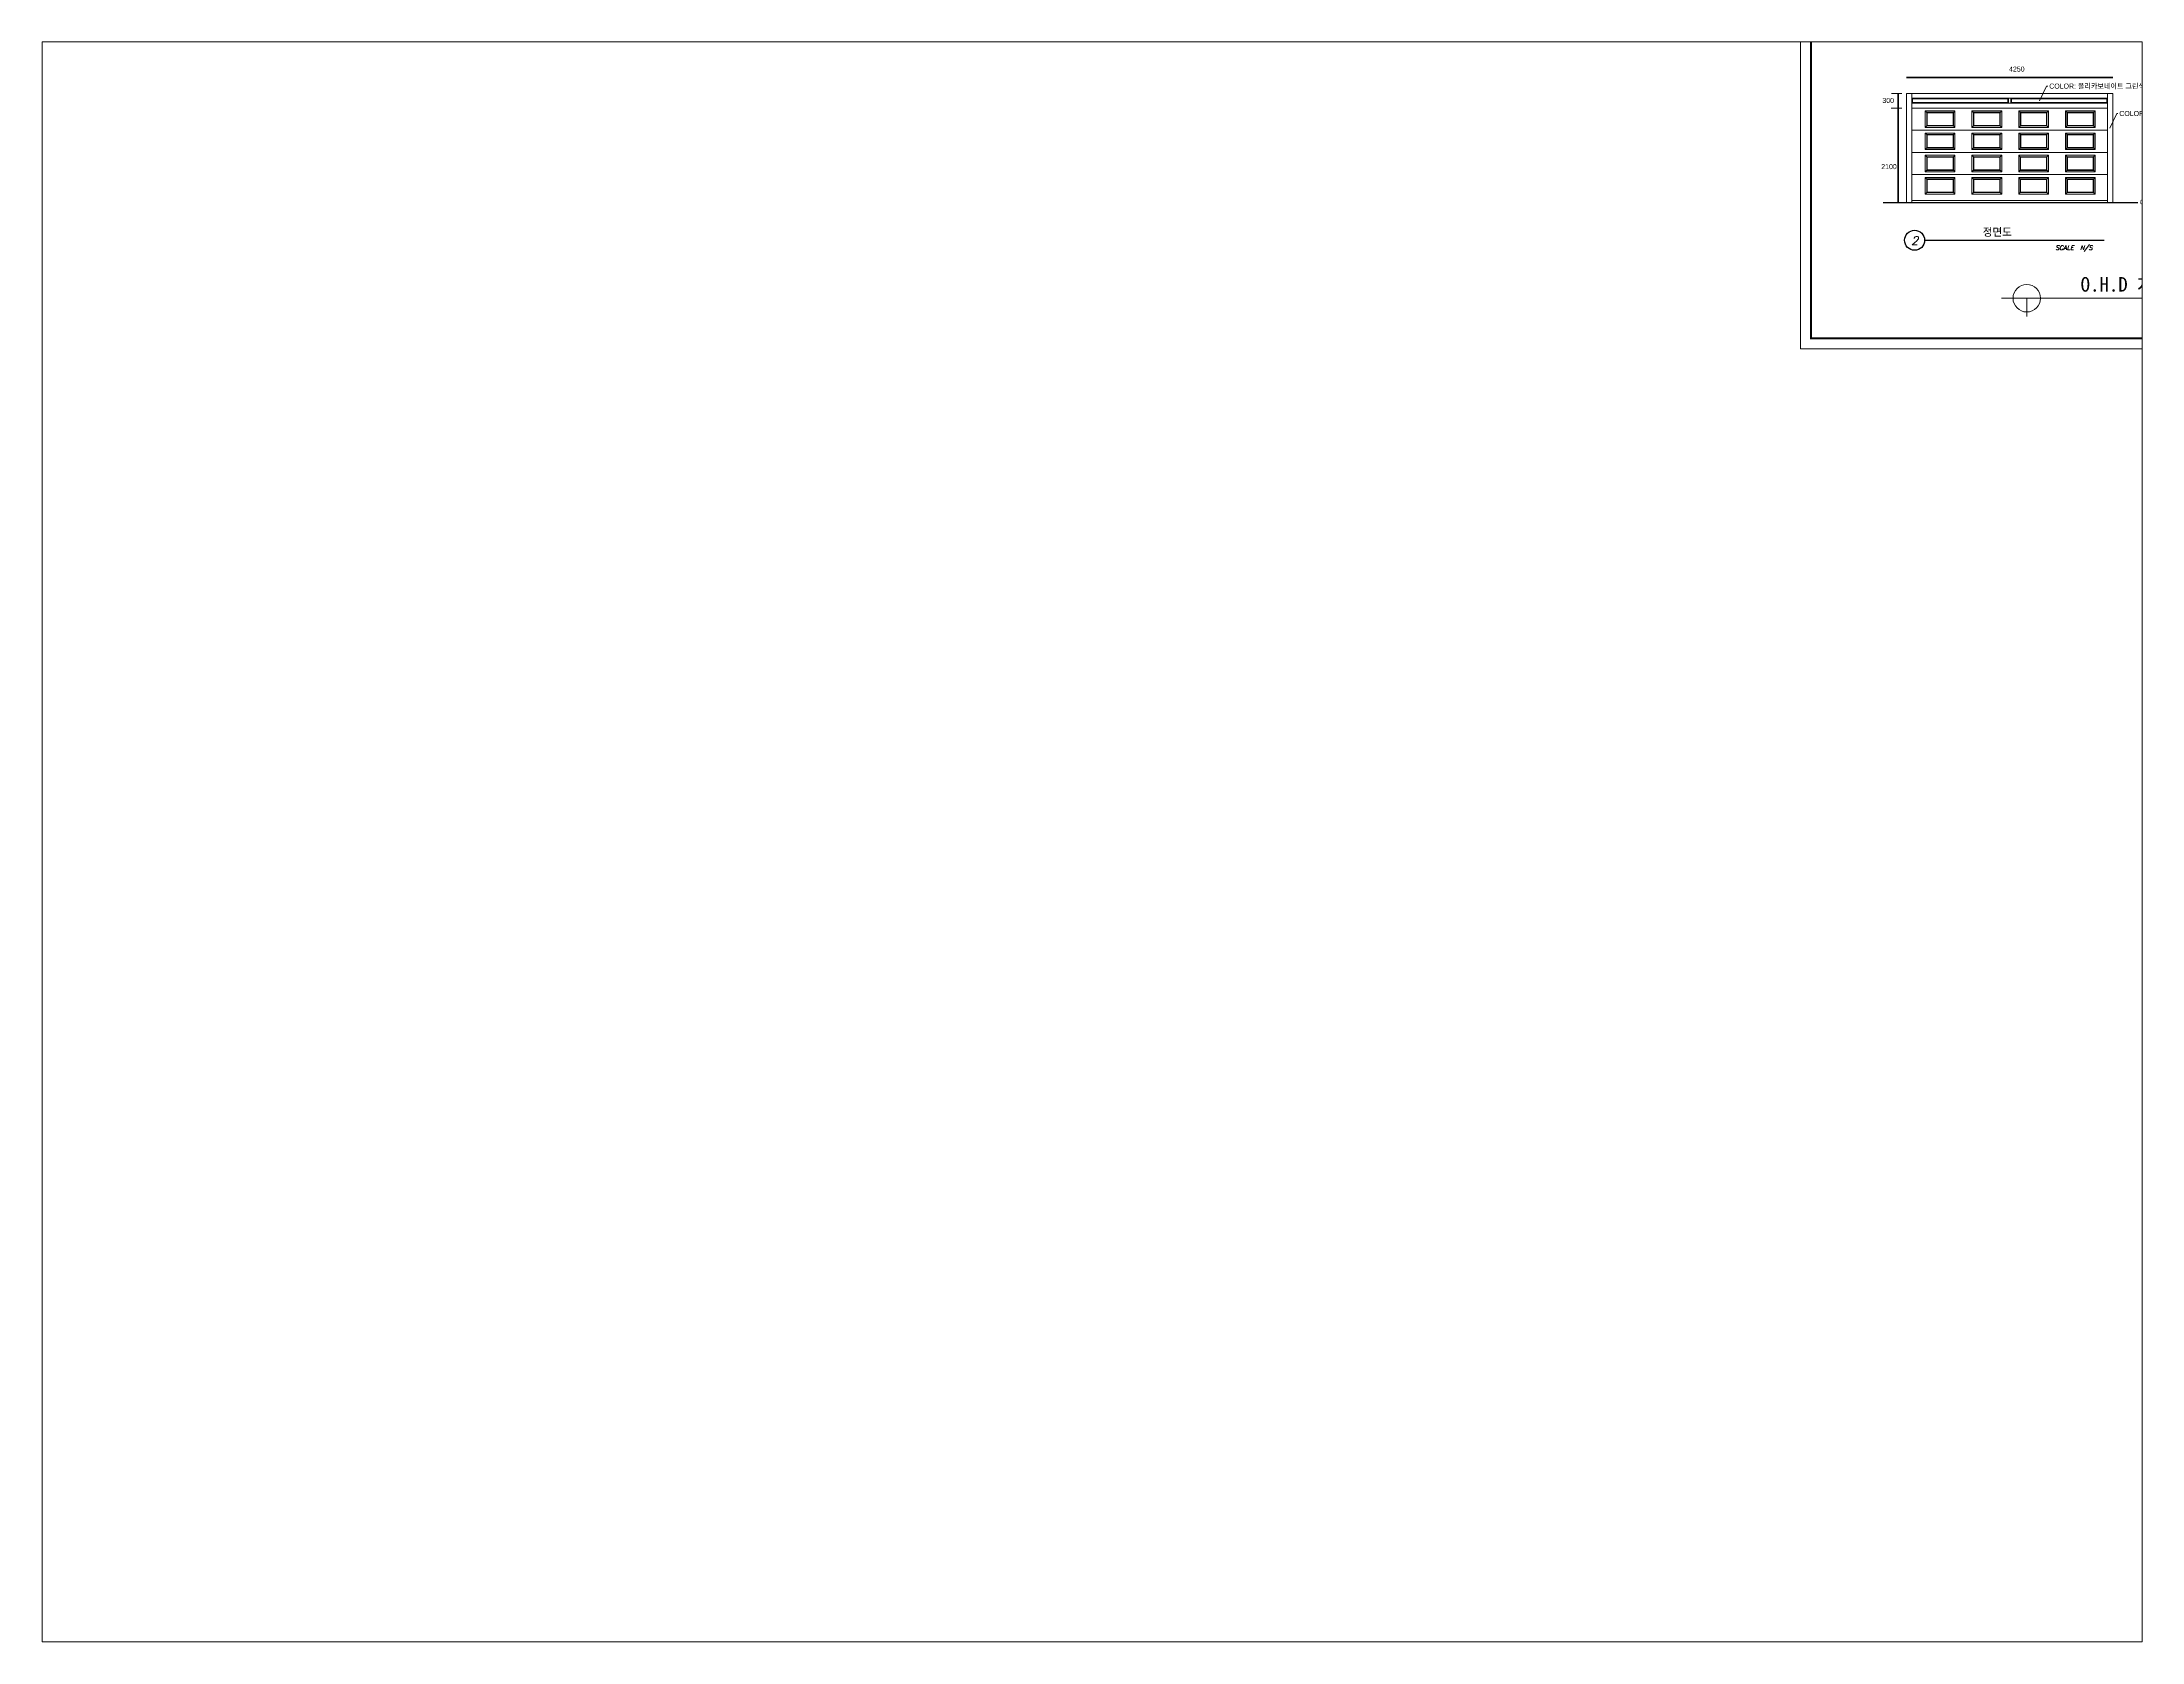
# Paper-space layout '배치2' of a CAD drawing. Header units: millimetres. Extents: x 27 to 240, y 20 to 183.
# The model-space entities are those that its viewports show. They can reach past a viewport. Long polylines and large blocks are cut down to what shows.
import ezdxf
from ezdxf.enums import TextEntityAlignment as Align

# ---------------------------------------------------------------- set-up
doc = ezdxf.new("R2010")
doc.units = ezdxf.units.MM
doc.linetypes.add('DASHED2', pattern=[9.525, 6.35, -3.175])
doc.layers.get('0').update_dxf_attribs({"lineweight": 13})
for name, color, linetype in [('BORDER', 2, 'Continuous'), ('DIM', 7, 'Continuous'), ('FORM', 7, 'Continuous')]:
    doc.layers.add(name, color=color, linetype=linetype)
doc.layers.add('문', color=7, linetype='Continuous', lineweight=9)
doc.layers.add('치수', color=7, linetype='Continuous', lineweight=13)
doc.styles.add('ITALICC', font='italicc', dxfattribs={"height": 138.122195})
doc.styles.get("Standard").update_dxf_attribs({"font": 'Gulim.ttf'})
doc.linetypes.add('ZIGZAG', pattern='A,0.00254,-5.08,[131,ltypeshp.shx,S=5.08,R=0,X=-5.08,Y=0],-10.16,[131,ltypeshp.shx,S=5.08,R=180,X=5.08,Y=0],-5.08', length=20.32254)
doc.dimstyles.new('ISO-25', dxfattribs={"dimtxt": 2.5, "dimasz": 2.5, "dimexe": 1.25, "dimexo": 0.625, "dimtad": 1, "dimtxsty": 'Standard', "dimcen": 2.5, "dimadec": 0, "dimazin": 0, "dimtfac": 1, "dimtmove": 0, "dimatfit": 3, "dimfxl": 0, "dimarcsym": 0})

msp = doc.modelspace()

# ---------------------------------------------------------------- linework, layer by layer
at = {"color": 251}
for p, q in [((37414, 27488), (37414, 15261)), ((37414, 15261), (54689, 15261)), ((37414, 15261), (54689, 15261))]:
    msp.add_line(p, q, dxfattribs=at)
at = {"lineweight": 20}
for p, q in [((39496, 20515), (39284, 20515)), ((39593, 20515), (43843, 20515)), ((39706, 20515), (39706, 18272)), ((39706, 20415), (43730, 20415)), ((43730, 20515), (43730, 18272)), ((43730, 20515), (43730, 18272)), ((43730, 20515), (43730, 18272)), ((43730, 20515), (43730, 18272)), ((43730, 20515), (43730, 18272)), ((43843, 20515), (43843, 18272)), ((39496, 20211), (39276, 20211)), ((39706, 20315), (43730, 20315)), ((39706, 20215), (43730, 20215)), ((43730, 19720), (43730, 20253))]:
    msp.add_line(p, q, dxfattribs=at)
at = {"color": 1}
for p, q in [((42336, 20366), (42479, 20663)), ((42479, 20663), (42505, 20663)), ((43779, 19802), (43922, 20099)), ((43922, 20099), (43948, 20099))]:
    msp.add_line(p, q, dxfattribs=at)
at = {"lineweight": 30}
msp.add_line((39116, 18272), (44360, 18272), dxfattribs=at)
at = {"color": 4, "lineweight": 20}
msp.add_line((39706, 18272), (43730, 18272), dxfattribs=at)
msp.add_line((39706, 18272), (43730, 18272), dxfattribs=at)
at = {"layer": 'BORDER', "color": 4}
msp.add_line((39968, 17492), (43664, 17492), dxfattribs=at)
msp.add_circle((39762, 17492), 206, dxfattribs=at)
at = {"layer": 'DIM', "lineweight": 9}
for p, q in [((39706, 20515), (39706, 20122)), ((39706, 20515), (39706, 20177)), ((39706, 20253), (39706, 19720)), ((39706, 20122), (39706, 19589)), ((39706, 19796), (39706, 19263)), ((39706, 19589), (39706, 19056)), ((43730, 19263), (43730, 19796)), ((43730, 19056), (43730, 19589)), ((39706, 19339), (39706, 18806)), ((39706, 19056), (39706, 18272)), ((43730, 18806), (43730, 19339)), ((43730, 18272), (43730, 19056)), ((39706, 18843), (39706, 18310)), ((39706, 18818), (39706, 18285)), ((43730, 18310), (43730, 18843)), ((39706, 18310), (43730, 18310))]:
    msp.add_line(p, q, dxfattribs=at)
at = {"layer": 'DIM', "lineweight": 20}
msp.add_line((43730, 20122), (43730, 20515), dxfattribs=at)
at = {"layer": 'DIM', "color": 2, "lineweight": 20}
for p, q in [((43730, 20215), (39706, 20215)), ((43730, 20215), (39706, 20215)), ((43730, 19758), (39706, 19758)), ((43730, 19758), (39706, 19758)), ((43730, 19758), (39706, 19758)), ((43730, 19301), (39706, 19301)), ((43730, 19301), (39706, 19301)), ((43730, 19301), (39706, 19301)), ((43730, 18844), (39706, 18844)), ((43730, 18844), (39706, 18844)), ((43730, 18843), (39706, 18843)), ((43730, 18843), (39706, 18843))]:
    msp.add_line(p, q, dxfattribs=at)
at = {"layer": 'DIM', "lineweight": 18}
msp.add_line((43730, 18310), (39706, 18310), dxfattribs=at)
at = {"layer": 'FORM', "const_width": 42.6}
msp.add_lwpolyline([(37628, 27275), (54476, 27275), (54476, 15475), (37628, 15475)], close=True, dxfattribs=at)
at = {"layer": '치수', "linetype": 'ZIGZAG', "lineweight": 9}
msp.add_line((39593, 20515), (39593, 18272), dxfattribs=at)
at = {"layer": '치수', "lineweight": 9}
for p, q in [((41696, 20415), (41696, 20315)), ((41741, 20415), (41741, 20315))]:
    msp.add_line(p, q, dxfattribs=at)
at = {"layer": '치수', "color": 2, "lineweight": 9}
for p, q in [((40021, 20117), (39981, 20157)), ((40553, 20117), (40593, 20157)), ((40983, 20117), (40943, 20157)), ((41515, 20117), (41555, 20157)), ((41945, 20117), (41905, 20157)), ((42477, 20117), (42517, 20157)), ((42907, 20117), (42867, 20157)), ((43439, 20117), (43479, 20157)), ((40021, 19856), (39981, 19816)), ((40021, 19660), (39981, 19700)), ((40553, 19856), (40593, 19816)), ((40553, 19660), (40593, 19700)), ((40983, 19856), (40943, 19816)), ((40983, 19660), (40943, 19700)), ((41515, 19856), (41555, 19816)), ((41515, 19660), (41555, 19700)), ((41945, 19856), (41905, 19816)), ((41945, 19660), (41905, 19700)), ((42477, 19856), (42517, 19816)), ((42477, 19660), (42517, 19700)), ((42907, 19856), (42867, 19816)), ((42907, 19660), (42867, 19700)), ((43439, 19856), (43479, 19816)), ((43439, 19660), (43479, 19700)), ((40020, 19203), (39980, 19243)), ((40021, 19399), (39981, 19359)), ((40553, 19399), (40593, 19359)), ((40553, 19203), (40593, 19243)), ((40982, 19203), (40942, 19243)), ((40983, 19399), (40943, 19359)), ((41515, 19399), (41555, 19359)), ((41515, 19203), (41555, 19243)), ((41944, 19203), (41904, 19243)), ((41945, 19399), (41905, 19359)), ((42477, 19399), (42517, 19359)), ((42477, 19203), (42517, 19243)), ((42906, 19203), (42866, 19243)), ((42907, 19399), (42867, 19359)), ((43439, 19399), (43479, 19359)), ((43439, 19203), (43479, 19243)), ((40020, 18942), (39980, 18902)), ((40020, 18745), (39980, 18785)), ((40553, 18942), (40593, 18902)), ((40553, 18745), (40593, 18785)), ((40982, 18942), (40942, 18902)), ((40982, 18745), (40942, 18785)), ((41515, 18942), (41555, 18902)), ((41515, 18745), (41555, 18785)), ((41944, 18942), (41904, 18902)), ((41944, 18745), (41904, 18785)), ((42477, 18942), (42517, 18902)), ((42477, 18745), (42517, 18785)), ((42906, 18942), (42866, 18902)), ((42906, 18745), (42866, 18785)), ((43439, 18942), (43479, 18902)), ((43439, 18745), (43479, 18785)), ((40020, 18484), (39980, 18444)), ((40553, 18484), (40593, 18444)), ((40982, 18484), (40942, 18444)), ((41515, 18484), (41555, 18444)), ((41944, 18484), (41904, 18444)), ((42477, 18484), (42517, 18444)), ((42906, 18484), (42866, 18444)), ((43439, 18484), (43479, 18444))]:
    msp.add_line(p, q, dxfattribs=at)
at = {"layer": '치수', "color": 4, "lineweight": 20}
for p, q in [((41552, 16299), (49724, 16299)), ((42070, 16299), (42070, 15921))]:
    msp.add_line(p, q, dxfattribs=at)
at = {"layer": '치수', "lineweight": 9}
msp.add_lwpolyline([(39706, 20315), (43730, 20315), (43730, 20415), (39706, 20415)], close=True, dxfattribs=at)
for points in [[(41683, 20328), (41683, 20402), (39719, 20402), (39719, 20328), (41683, 20328)], [(41754, 20328), (43717, 20328), (43717, 20402), (41754, 20402), (41754, 20328)]]:
    msp.add_lwpolyline(points, dxfattribs=at)
at = {"layer": '치수', "color": 2, "lineweight": 9}
for points in [[(39981, 19816), (40593, 19816), (40593, 20157), (39981, 20157)], [(40011, 19846), (40563, 19846), (40563, 20127), (40011, 20127)], [(40021, 19856), (40553, 19856), (40553, 20117), (40021, 20117)], [(40943, 19816), (41555, 19816), (41555, 20157), (40943, 20157)], [(40973, 19846), (41525, 19846), (41525, 20127), (40973, 20127)], [(40983, 19856), (41515, 19856), (41515, 20117), (40983, 20117)], [(41905, 19816), (42517, 19816), (42517, 20157), (41905, 20157)], [(41935, 19846), (42487, 19846), (42487, 20127), (41935, 20127)], [(41945, 19856), (42477, 19856), (42477, 20117), (41945, 20117)], [(42867, 19816), (43479, 19816), (43479, 20157), (42867, 20157)], [(42897, 19846), (43449, 19846), (43449, 20127), (42897, 20127)], [(42907, 19856), (43439, 19856), (43439, 20117), (42907, 20117)], [(39981, 19359), (40593, 19359), (40593, 19700), (39981, 19700)], [(40011, 19389), (40563, 19389), (40563, 19670), (40011, 19670)], [(40021, 19399), (40553, 19399), (40553, 19660), (40021, 19660)], [(40943, 19359), (41555, 19359), (41555, 19700), (40943, 19700)], [(40973, 19389), (41525, 19389), (41525, 19670), (40973, 19670)], [(40983, 19399), (41515, 19399), (41515, 19660), (40983, 19660)], [(41905, 19359), (42517, 19359), (42517, 19700), (41905, 19700)], [(41935, 19389), (42487, 19389), (42487, 19670), (41935, 19670)], [(41945, 19399), (42477, 19399), (42477, 19660), (41945, 19660)], [(42867, 19359), (43479, 19359), (43479, 19700), (42867, 19700)], [(42897, 19389), (43449, 19389), (43449, 19670), (42897, 19670)], [(42907, 19399), (43439, 19399), (43439, 19660), (42907, 19660)], [(39980, 18902), (40593, 18902), (40593, 19243), (39980, 19243)], [(40010, 18932), (40563, 18932), (40563, 19213), (40010, 19213)], [(40020, 18942), (40553, 18942), (40553, 19203), (40020, 19203)], [(40942, 18902), (41555, 18902), (41555, 19243), (40942, 19243)], [(40972, 18932), (41525, 18932), (41525, 19213), (40972, 19213)], [(40982, 18942), (41515, 18942), (41515, 19203), (40982, 19203)], [(41904, 18902), (42517, 18902), (42517, 19243), (41904, 19243)], [(41934, 18932), (42487, 18932), (42487, 19213), (41934, 19213)], [(41944, 18942), (42477, 18942), (42477, 19203), (41944, 19203)], [(42866, 18902), (43479, 18902), (43479, 19243), (42866, 19243)], [(42896, 18932), (43449, 18932), (43449, 19213), (42896, 19213)], [(42906, 18942), (43439, 18942), (43439, 19203), (42906, 19203)], [(39980, 18444), (40593, 18444), (40593, 18785), (39980, 18785)], [(40010, 18474), (40563, 18474), (40563, 18755), (40010, 18755)], [(40020, 18484), (40553, 18484), (40553, 18745), (40020, 18745)], [(40942, 18444), (41555, 18444), (41555, 18785), (40942, 18785)], [(40972, 18474), (41525, 18474), (41525, 18755), (40972, 18755)], [(40982, 18484), (41515, 18484), (41515, 18745), (40982, 18745)], [(41904, 18444), (42517, 18444), (42517, 18785), (41904, 18785)], [(41934, 18474), (42487, 18474), (42487, 18755), (41934, 18755)], [(41944, 18484), (42477, 18484), (42477, 18745), (41944, 18745)], [(42866, 18444), (43479, 18444), (43479, 18785), (42866, 18785)], [(42896, 18474), (43449, 18474), (43449, 18755), (42896, 18755)], [(42906, 18484), (43439, 18484), (43439, 18745), (42906, 18745)]]:
    msp.add_lwpolyline(points, close=True, dxfattribs=at)
at = {"layer": '치수', "color": 4, "lineweight": 20}
msp.add_circle((42070, 16299), 282, dxfattribs=at)

# ---------------------------------------------------------------- texts
at = {"layer": 'BORDER', "color": 4, "style": 'ITALICC'}
for s, height, p in [('2', 172, (39688, 17400)), ('SCALE  N/S', 93.3, (42659, 17293))]:
    msp.add_text(s, height=height, dxfattribs=at).set_placement(p)
at = {"layer": '치수', "color": 0, "lineweight": 9}
for s, p in [('COLOR: 폴리카보네이트 그린색', (42533, 20666)), ('COLOR: 블랙', (43976, 20102))]:
    msp.add_text(s, height=104, dxfattribs=at).set_placement(p, align=Align.MIDDLE_LEFT)
at = {"layer": '치수', "lineweight": 9, "char_height": 104, "attachment_point": 1}
for s, insert, width in [('4250', (41706, 21068), 1575.7), ('300', (39098, 20423), 520.47), ('2100', (39075, 19061), 531.24)]:
    msp.add_mtext(s, dxfattribs=dict(at, insert=insert, width=width))
at = {"layer": '치수', "lineweight": 5, "insert": (44398, 18327), "char_height": 96, "width": 196.8, "attachment_point": 1}
msp.add_mtext('G.L.', dxfattribs=at)
at = {"layer": '치수', "color": 4, "lineweight": 5, "insert": (41163, 17742), "char_height": 160, "width": 1378.78, "attachment_point": 1}
msp.add_mtext('정면도', dxfattribs=at)
at = {"layer": '치수', "color": 4, "lineweight": 40, "insert": (43179, 16735), "char_height": 300, "width": 6920.25, "attachment_point": 1}
msp.add_mtext('{\\fDotumChe|b0|i0|c129|p49;O.H.D 차고문 설치 상세도 }', dxfattribs=at)

# ---------------------------------------------------------------- leaders
at = {"lineweight": 20}
for points, override in [([(43843, 20843), (39593, 20843)], {"dimscale": 35, "dimtxt": 2.7, "dimasz": 3, "dimtad": 0, "dimcen": 3, "dimclrt": 256}), ([(39593, 20843), (43843, 20843)], {"dimscale": 35, "dimtxt": 2.7, "dimasz": 3, "dimtad": 0, "dimcen": 3, "dimclrt": 256}), ([(39422, 18272), (39422, 20515)], {"dimscale": 35, "dimtxt": 2.7, "dimasz": 3, "dimtad": 0, "dimcen": 3, "dimclrt": 256}), ([(39422, 20515), (39422, 18272)], {"dimscale": 35, "dimtxt": 2.7, "dimasz": 3, "dimgap": 0.625, "dimtad": 0, "dimcen": 3, "dimclrt": 256}), ([(39422, 20211), (39422, 20515)], {"dimscale": 35, "dimtxt": 2.7, "dimasz": 3, "dimtad": 0, "dimcen": 3, "dimclrt": 256}), ([(39422, 20211), (39422, 20515)], {"dimscale": 35, "dimtxt": 2.7, "dimasz": 3, "dimtad": 0, "dimcen": 3, "dimclrt": 256}), ([(39422, 20219), (39422, 18272)], {"dimscale": 35, "dimtxt": 2.7, "dimasz": 3, "dimtad": 0, "dimcen": 3, "dimclrt": 256})]:
    msp.add_leader(points, dimstyle='ISO-25', override=override, dxfattribs=at)

psp = doc.layouts.new('배치2')

# ---------------------------------------------------------------- viewports
at = {"layer": '문', "color": 0, "linetype": 'DASHED2', "lineweight": 9}
psp.add_viewport(center=(133.35, 101.6), size=(213.36, 162.56), view_center_point=(22828.29, 5105.85), view_height=32936.1456, dxfattribs=at)

doc.saveas('drawing.dxf')
